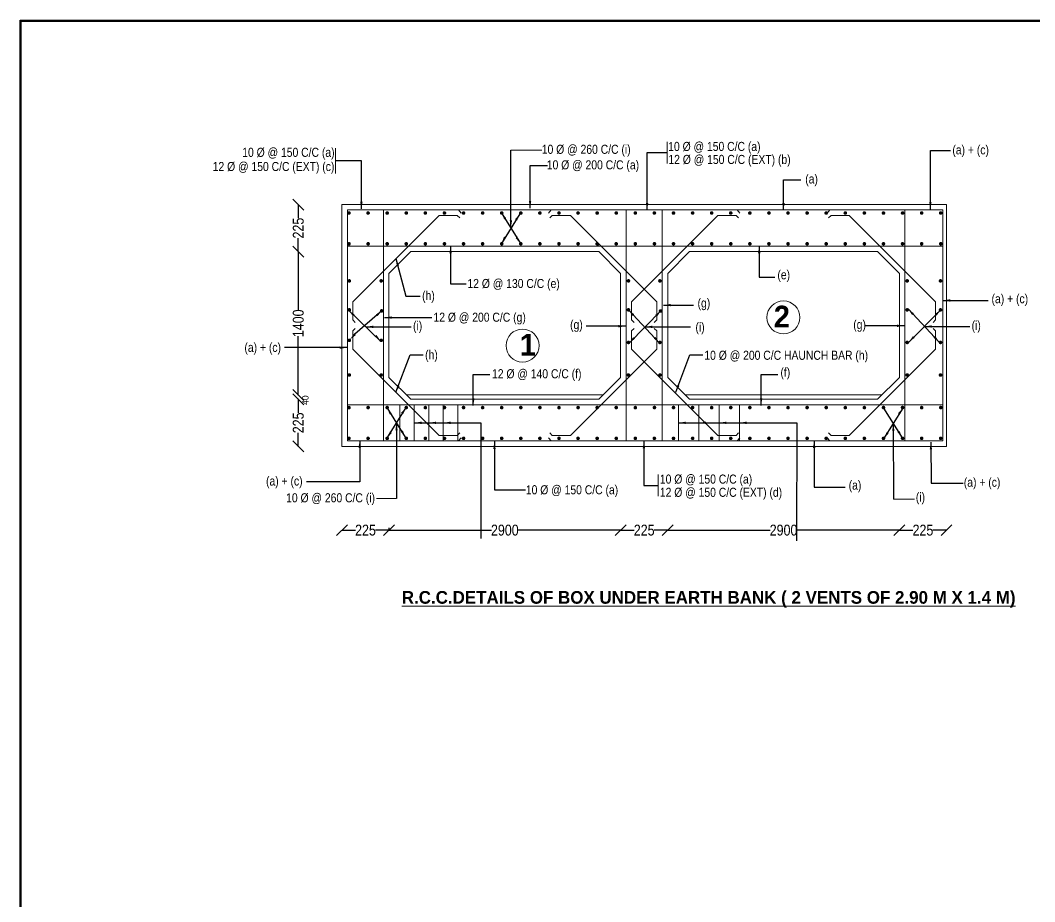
# Model space of a CAD drawing. Header units: inches. Extents: x -679659 to -168010, y 530056 to 1078123.
# Drawn here: x -242653 to -214630, y 554407 to 578757 of the extents above; entities that cross this region are included whole.
import ezdxf

# ---------------------------------------------------------------- set-up
doc = ezdxf.new("R2010")
doc.units = ezdxf.units.IN
doc.header["$LTSCALE"] = 1000
doc.header["$MEASUREMENT"] = 0
doc.layers.add('abutment', color=6, linetype='Continuous')
doc.layers.add('STEEL', color=5, linetype='Continuous')
doc.styles.add('ARIAL NARROW', font='ARIALN.TTF')
doc.styles.add('CITYBLUEPR', font='cityb___.ttf')
doc.dimstyles.new('STANDARD$0', dxfattribs={"dimscale": 88.888889, "dimtxt": 0.02, "dimasz": 0.02, "dimexe": 0.05, "dimexo": 0.1, "dimgap": 0.002, "dimtad": 2, "dimdec": 0, "dimzin": 1, "dimdsep": 46, "dimtxsty": 'Standard', "dimblk": 'OBLIQUE', "dimcen": 0.09, "dimadec": 0, "dimazin": 0, "dimtfac": 1, "dimtdec": 4, "dimtofl": 0, "dimtmove": 0, "dimatfit": 3, "dimfxl": 1, "dimtolj": 1, "dimtzin": 1, "dimarcsym": 0})
doc.dimstyles.new('STANDARD$7', dxfattribs={"dimtxt": 2, "dimasz": 2, "dimexe": 1.25, "dimexo": 0.625, "dimtad": 1, "dimdec": 0, "dimlfac": 0.5, "dimdsep": 46, "dimtxsty": 'Standard', "dimblk": 'OBLIQUE', "dimcen": 2.5, "dimadec": 0, "dimazin": 0, "dimtfac": 1, "dimtdec": 0, "dimtmove": 0, "dimatfit": 3, "dimfxl": 1, "dimtolj": 1, "dimtzin": 0, "dimarcsym": 0})

# ---------------------------------------------------------------- blocks, each defined once
blk = doc.blocks.new('_Oblique')
at = {"color": 0, "linetype": 'ByBlock', "lineweight": -2}
blk.add_line((-0.5, -0.5), (0.5, 0.5), dxfattribs=at)
blk = doc.blocks.new('*D96')
at = {"layer": 'Defpoints', "color": 0, "transparency": 16777216}
for p in [(-218368, 564671, 3), (-217068, 564671, 1994), (-217068, 564671)]:
    blk.add_point(p, dxfattribs=at)
at = {"layer": 'STEEL', "color": 0, "lineweight": -2, "transparency": 16777216}
for p, q in [((-218368, 564672), (-218368, 564672)), ((-217068, 564672), (-217068, 564672)), ((-218368, 564671), (-217994, 564671)), ((-217068, 564671), (-217443, 564671))]:
    blk.add_line(p, q, dxfattribs=at)
at = {"layer": 'STEEL', "color": 0, "lineweight": -2, "transparency": 16777216, "xscale": 300, "yscale": 300, "zscale": 300, "rotation": 180}
blk.add_blockref('_Oblique', (-218368, 564671), dxfattribs=at)
at = {"layer": 'STEEL', "color": 0, "lineweight": -2, "transparency": 16777216, "xscale": 300, "yscale": 300, "zscale": 300}
blk.add_blockref('_Oblique', (-217068, 564671), dxfattribs=at)
at = {"layer": 'STEEL', "color": 0, "lineweight": 9, "transparency": 16777216, "insert": (-217718, 564671), "char_height": 300, "attachment_point": 5, "style": 'ARIAL NARROW'}
blk.add_mtext('\\A1;225', dxfattribs=at)
blk = doc.blocks.new('*D97')
at = {"layer": 'Defpoints', "color": 0, "transparency": 16777216}
for p in [(-224768, 564688, -62), (-218368, 564688, 1880), (-218368, 564671)]:
    blk.add_point(p, dxfattribs=at)
at = {"layer": 'STEEL', "color": 0, "lineweight": -2, "transparency": 16777216}
for p, q in [((-224768, 564688), (-224768, 564670)), ((-218368, 564688), (-218368, 564670)), ((-224768, 564671), (-221938, 564671)), ((-218368, 564671), (-221199, 564671))]:
    blk.add_line(p, q, dxfattribs=at)
at = {"layer": 'STEEL', "color": 0, "lineweight": -2, "transparency": 16777216, "xscale": 300, "yscale": 300, "zscale": 300, "rotation": 180}
blk.add_blockref('_Oblique', (-224768, 564671), dxfattribs=at)
at = {"layer": 'STEEL', "color": 0, "lineweight": -2, "transparency": 16777216, "xscale": 300, "yscale": 300, "zscale": 300}
blk.add_blockref('_Oblique', (-218368, 564671), dxfattribs=at)
at = {"layer": 'STEEL', "color": 0, "lineweight": 9, "transparency": 16777216, "insert": (-221568, 564671), "char_height": 300, "attachment_point": 5, "style": 'ARIAL NARROW'}
blk.add_mtext('\\A1;2900', dxfattribs=at)
blk = doc.blocks.new('*D98')
at = {"layer": 'Defpoints', "color": 0, "transparency": 16777216}
for p in [(-226068, 564671), (-224768, 564671), (-224768, 564671)]:
    blk.add_point(p, dxfattribs=at)
at = {"layer": 'STEEL', "color": 0, "lineweight": -2, "transparency": 16777216}
for p, q in [((-226068, 564672), (-226068, 564672)), ((-224768, 564672), (-224768, 564672)), ((-226068, 564671), (-225694, 564671)), ((-224768, 564671), (-225143, 564671))]:
    blk.add_line(p, q, dxfattribs=at)
at = {"layer": 'STEEL', "color": 0, "lineweight": -2, "transparency": 16777216, "xscale": 300, "yscale": 300, "zscale": 300, "rotation": 180}
blk.add_blockref('_Oblique', (-226068, 564671), dxfattribs=at)
at = {"layer": 'STEEL', "color": 0, "lineweight": -2, "transparency": 16777216, "xscale": 300, "yscale": 300, "zscale": 300}
blk.add_blockref('_Oblique', (-224768, 564671), dxfattribs=at)
at = {"layer": 'STEEL', "color": 0, "lineweight": 9, "transparency": 16777216, "insert": (-225418, 564671), "char_height": 300, "attachment_point": 5, "style": 'ARIAL NARROW'}
blk.add_mtext('\\A1;225', dxfattribs=at)
blk = doc.blocks.new('*D99')
at = {"layer": 'Defpoints', "color": 0, "transparency": 16777216}
for p in [(-232468, 564688), (-226068, 564688), (-226068, 564671)]:
    blk.add_point(p, dxfattribs=at)
at = {"layer": 'STEEL', "color": 0, "lineweight": -2, "transparency": 16777216}
for p, q in [((-232468, 564688), (-232468, 564670)), ((-226068, 564688), (-226068, 564670)), ((-232468, 564671), (-229638, 564671)), ((-226068, 564671), (-228899, 564671))]:
    blk.add_line(p, q, dxfattribs=at)
at = {"layer": 'STEEL', "color": 0, "lineweight": -2, "transparency": 16777216, "xscale": 300, "yscale": 300, "zscale": 300, "rotation": 180}
blk.add_blockref('_Oblique', (-232468, 564671), dxfattribs=at)
at = {"layer": 'STEEL', "color": 0, "lineweight": -2, "transparency": 16777216, "xscale": 300, "yscale": 300, "zscale": 300}
blk.add_blockref('_Oblique', (-226068, 564671), dxfattribs=at)
at = {"layer": 'STEEL', "color": 0, "lineweight": 9, "transparency": 16777216, "insert": (-229268, 564671), "char_height": 300, "attachment_point": 5, "style": 'ARIAL NARROW'}
blk.add_mtext('\\A1;2900', dxfattribs=at)
blk = doc.blocks.new('*D100')
at = {"layer": 'Defpoints', "color": 0, "transparency": 16777216}
for p in [(-232468, 564741, 1880), (-233766, 564671, 1880), (-232468, 564671)]:
    blk.add_point(p, dxfattribs=at)
at = {"layer": 'STEEL', "color": 0, "lineweight": -2, "transparency": 16777216}
for p, q in [((-233766, 564672), (-233766, 564672)), ((-232468, 564740), (-232468, 564670)), ((-233766, 564671), (-233393, 564671)), ((-232468, 564671), (-232842, 564671))]:
    blk.add_line(p, q, dxfattribs=at)
at = {"layer": 'STEEL', "color": 0, "lineweight": -2, "transparency": 16777216, "xscale": 300, "yscale": 300, "zscale": 300, "rotation": 180}
blk.add_blockref('_Oblique', (-233766, 564671), dxfattribs=at)
at = {"layer": 'STEEL', "color": 0, "lineweight": -2, "transparency": 16777216, "xscale": 300, "yscale": 300, "zscale": 300}
blk.add_blockref('_Oblique', (-232468, 564671), dxfattribs=at)
at = {"layer": 'STEEL', "color": 0, "lineweight": 9, "transparency": 16777216, "insert": (-233117, 564671), "char_height": 300, "attachment_point": 5, "style": 'ARIAL NARROW'}
blk.add_mtext('\\A1;225', dxfattribs=at)
blk = doc.blocks.new('*D101')
at = {"layer": 'Defpoints', "color": 0, "transparency": 16777216}
for p in [(-234966, 568286), (-234973, 566986), (-234966, 566986)]:
    blk.add_point(p, dxfattribs=at)
at = {"layer": 'STEEL', "color": 0, "lineweight": -2, "transparency": 16777216}
for p, q in [((-234967, 568286), (-234974, 568286)), ((-234973, 568286), (-234973, 567912)), ((-234973, 566986), (-234973, 567361)), ((-234967, 566986), (-234974, 566986))]:
    blk.add_line(p, q, dxfattribs=at)
at = {"layer": 'STEEL', "color": 0, "lineweight": -2, "transparency": 16777216, "xscale": 300, "yscale": 300, "zscale": 300}
for p, rotation in [((-234973, 568286), 90), ((-234973, 566986), 270)]:
    blk.add_blockref('_Oblique', p, dxfattribs=dict(at, rotation=rotation))
at = {"layer": 'STEEL', "color": 0, "lineweight": 9, "transparency": 16777216, "insert": (-234973, 567636), "char_height": 300, "attachment_point": 5, "rotation": 90, "style": 'ARIAL NARROW'}
blk.add_mtext('\\A1;225', dxfattribs=at)
blk = doc.blocks.new('*D102')
at = {"layer": 'Defpoints', "color": 0, "transparency": 16777216}
for p in [(-234985, 572366), (-234985, 568406), (-234973, 568406)]:
    blk.add_point(p, dxfattribs=at)
at = {"layer": 'STEEL', "color": 0, "lineweight": -2, "transparency": 16777216}
for p, q in [((-234985, 572366), (-234972, 572366)), ((-234973, 572366), (-234973, 570742)), ((-234973, 568406), (-234973, 570030)), ((-234985, 568406), (-234972, 568406))]:
    blk.add_line(p, q, dxfattribs=at)
at = {"layer": 'STEEL', "color": 0, "lineweight": -2, "transparency": 16777216, "xscale": 300, "yscale": 300, "zscale": 300}
for p, rotation in [((-234973, 572366), 90), ((-234973, 568406), 270)]:
    blk.add_blockref('_Oblique', p, dxfattribs=dict(at, rotation=rotation))
at = {"layer": 'STEEL', "color": 0, "lineweight": 9, "transparency": 16777216, "insert": (-234973, 570386), "char_height": 300, "attachment_point": 5, "rotation": 90, "style": 'ARIAL NARROW'}
blk.add_mtext('\\A1;1400', dxfattribs=at)
blk = doc.blocks.new('*D103')
at = {"layer": 'Defpoints', "color": 0, "transparency": 16777216}
for p in [(-234985, 573666), (-234985, 572366), (-234973, 572366)]:
    blk.add_point(p, dxfattribs=at)
at = {"layer": 'STEEL', "color": 0, "lineweight": -2, "transparency": 16777216}
for p, q in [((-234985, 573666), (-234972, 573666)), ((-234973, 573666), (-234973, 573292)), ((-234973, 572366), (-234973, 572741)), ((-234985, 572366), (-234972, 572366))]:
    blk.add_line(p, q, dxfattribs=at)
at = {"layer": 'STEEL', "color": 0, "lineweight": -2, "transparency": 16777216, "xscale": 300, "yscale": 300, "zscale": 300}
for p, rotation in [((-234973, 573666), 90), ((-234973, 572366), 270)]:
    blk.add_blockref('_Oblique', p, dxfattribs=dict(at, rotation=rotation))
at = {"layer": 'STEEL', "color": 0, "lineweight": 9, "transparency": 16777216, "insert": (-234973, 573016), "char_height": 300, "attachment_point": 5, "rotation": 90, "style": 'ARIAL NARROW'}
blk.add_mtext('\\A1;225', dxfattribs=at)

msp = doc.modelspace()

# ---------------------------------------------------------------- linework, layer by layer
at = {"color": 0, "linetype": 'ByBlock', "lineweight": 9}
for p, q in [((-242633.4, 578737.2), (-168030, 578737.2)), ((-242633.4, 578737.2), (-242633.4, 530076)), ((-233107.8, 578737.2), (-168030, 578737.2)), ((-224780.6, 574801.4), (-224780.6, 575401.4)), ((-233943.7, 574528.4), (-233943.7, 575228.4)), ((-225031.6, 565609), (-225031.6, 566209))]:
    msp.add_line(p, q, dxfattribs=at)
at = {"layer": 'abutment', "color": 0, "lineweight": 9}
for p, q in [((-229097.8, 575166.9, 5641.2), (-228243.6, 575166.9, 5641.2)), ((-233768.5, 573666.4), (-217068.5, 573666.4)), ((-233768.5, 573666.4), (-233768.5, 566986.4)), ((-217068.5, 573666.4), (-217068.5, 566986.4)), ((-233618.5, 573516.4), (-217169.7, 573516.4)), ((-233618.5, 573516.4), (-233618.5, 567136.4)), ((-232618.5, 573516.4), (-232618.5, 567136.4)), ((-230548.4, 573516.4), (-230474.8, 573431.4)), ((-227988.5, 573516.4), (-228062.1, 573431.4)), ((-225918.5, 573516.4), (-225918.5, 567136.4)), ((-224918.5, 573516.4), (-224918.5, 567136.4)), ((-222848.5, 573516.4), (-222774.9, 573431.4)), ((-220288.5, 573516.4), (-220362.1, 573431.4)), ((-218218.5, 573516.4), (-218218.5, 567136.4)), ((-217169.7, 573516.4), (-217169.7, 567136.4)), ((-226718.5, 572516.4), (-226662.4, 572572.5)), ((-233618.5, 572516.4), (-217169.7, 572516.4)), ((-232468.5, 571766.4), (-231868.5, 572366.4)), ((-231868.5, 572366.4), (-226668.5, 572366.4)), ((-226668.5, 572366.4), (-226068.5, 571766.4)), ((-224168.5, 572366.4), (-224768.5, 571766.4)), ((-224168.5, 572366.4), (-218968.5, 572366.4)), ((-218968.5, 572366.4), (-218368.5, 571766.4)), ((-232468.5, 571766.4), (-232468.5, 568886.4)), ((-226068.5, 571766.4), (-226068.5, 568886.4)), ((-224768.5, 571766.4), (-224768.5, 568886.4)), ((-218368.5, 571766.4), (-218368.5, 568886.4)), ((-232468.5, 568886.4), (-231868.5, 568286.4)), ((-226668.5, 568286.4), (-226068.5, 568886.4)), ((-224768.5, 568886.4), (-224168.5, 568286.4)), ((-218968.5, 568286.4), (-218368.5, 568886.4)), ((-226548.5, 568406.4), (-231988.5, 568406.4)), ((-218848.5, 568406.4), (-224288.5, 568406.4)), ((-217169.7, 568136.4), (-233618.5, 568136.4)), ((-232168.5, 568136.4), (-232168.5, 567136.4)), ((-226668.5, 568286.4), (-231868.5, 568286.4)), ((-231768.5, 568136.4), (-231768.5, 567136.4)), ((-231368.5, 568136.4), (-231368.5, 567136.4)), ((-230968.5, 568136.4), (-230968.5, 567136.4)), ((-230568.5, 568136.4), (-230568.5, 567136.4)), ((-224468.5, 567136.4), (-224468.5, 568136.4)), ((-218968.5, 568286.4), (-224168.5, 568286.4)), ((-223908.5, 567136.4), (-223908.5, 568136.4)), ((-223348.5, 567136.4), (-223348.5, 568136.4)), ((-222788.5, 567136.4), (-222788.5, 568136.4)), ((-230548.5, 567136.4), (-230474.9, 567221.5)), ((-227988.5, 567136.4), (-228062.1, 567221.5)), ((-222848.5, 567136.4), (-222774.9, 567221.5)), ((-220288.5, 567136.4), (-220362.1, 567221.5)), ((-217068.5, 566986.4), (-233768.5, 566986.4)), ((-217169.7, 567136.4), (-233618.5, 567136.4)), ((-232257.9, 565543.8, 3760.8), (-232812.3, 565543.8, 3760.8)), ((-218533.6, 565529.4, 3760.8), (-217953.9, 565529.4, 3760.8))]:
    msp.add_line(p, q, dxfattribs=at)
at = {"layer": 'abutment', "color": 0, "lineweight": 9, "const_width": 49.3, "elevation": 1880.4}
for points in [[(-233597.6, 573432.6, 1), (-233547.3, 573432.6, 1)], [(-233070.3, 573432.6, 1), (-233020, 573432.6, 1)], [(-232543, 573432.6, 1), (-232492.7, 573432.6, 1)], [(-232015.7, 573432.6, 1), (-231965.4, 573432.6, 1)], [(-231488.4, 573432.6, 1), (-231438.1, 573432.6, 1)], [(-230961.1, 573432.6, 1), (-230910.8, 573432.6, 1)], [(-230433.8, 573432.6, 1), (-230383.5, 573432.6, 1)], [(-229906.5, 573432.6, 1), (-229856.2, 573432.6, 1)], [(-229379.2, 573432.6, 1), (-229328.9, 573432.6, 1)], [(-228851.9, 573432.6, 1), (-228801.6, 573432.6, 1)], [(-228324.6, 573432.6, 1), (-228274.3, 573432.6, 1)], [(-227797.3, 573432.6, 1), (-227747, 573432.6, 1)], [(-227270, 573432.6, 1), (-227219.7, 573432.6, 1)], [(-226742.7, 573432.6, 1), (-226692.4, 573432.6, 1)], [(-226215.4, 573432.6, 1), (-226165.1, 573432.6, 1)], [(-225688.1, 573432.6, 1), (-225637.8, 573432.6, 1)], [(-225160.8, 573432.6, 1), (-225110.5, 573432.6, 1)], [(-224633.5, 573432.6, 1), (-224583.2, 573432.6, 1)], [(-224106.2, 573432.6, 1), (-224055.9, 573432.6, 1)], [(-223578.9, 573432.6, 1), (-223528.6, 573432.6, 1)], [(-223051.6, 573432.6, 1), (-223001.3, 573432.6, 1)], [(-222524.3, 573432.6, 1), (-222474, 573432.6, 1)], [(-221997, 573432.6, 1), (-221946.7, 573432.6, 1)], [(-221469.7, 573432.6, 1), (-221419.4, 573432.6, 1)], [(-220942.4, 573432.6, 1), (-220892.1, 573432.6, 1)], [(-220415.1, 573432.6, 1), (-220364.8, 573432.6, 1)], [(-219887.8, 573432.6, 1), (-219837.5, 573432.6, 1)], [(-219360.5, 573432.6, 1), (-219310.2, 573432.6, 1)], [(-218833.2, 573432.6, 1), (-218782.9, 573432.6, 1)], [(-218305.9, 573432.6, 1), (-218255.6, 573432.6, 1)], [(-217778.6, 573432.6, 1), (-217728.3, 573432.6, 1)], [(-217251.3, 573432.6, 1), (-217201, 573432.6, 1)], [(-233597.6, 572582.6, 1), (-233547.3, 572582.6, 1)], [(-233070.3, 572582.6, 1), (-233020, 572582.6, 1)], [(-232543, 572582.6, 1), (-232492.7, 572582.6, 1)], [(-232015.7, 572582.6, 1), (-231965.4, 572582.6, 1)], [(-231488.4, 572582.6, 1), (-231438.1, 572582.6, 1)], [(-230961.1, 572582.6, 1), (-230910.8, 572582.6, 1)], [(-230433.8, 572582.6, 1), (-230383.5, 572582.6, 1)], [(-229906.5, 572582.6, 1), (-229856.2, 572582.6, 1)], [(-229379.2, 572582.6, 1), (-229328.9, 572582.6, 1)], [(-228851.9, 572582.6, 1), (-228801.6, 572582.6, 1)], [(-228324.6, 572582.6, 1), (-228274.3, 572582.6, 1)], [(-227797.3, 572582.6, 1), (-227747, 572582.6, 1)], [(-227270, 572582.6, 1), (-227219.7, 572582.6, 1)], [(-226742.7, 572582.6, 1), (-226692.4, 572582.6, 1)], [(-226215.4, 572582.6, 1), (-226165.1, 572582.6, 1)], [(-225688.1, 572582.6, 1), (-225637.8, 572582.6, 1)], [(-225160.8, 572582.6, 1), (-225110.5, 572582.6, 1)], [(-224633.5, 572582.6, 1), (-224583.2, 572582.6, 1)], [(-224106.2, 572582.6, 1), (-224055.9, 572582.6, 1)], [(-223578.9, 572582.6, 1), (-223528.6, 572582.6, 1)], [(-223051.6, 572582.6, 1), (-223001.3, 572582.6, 1)], [(-222524.3, 572582.6, 1), (-222474, 572582.6, 1)], [(-221997, 572582.6, 1), (-221946.7, 572582.6, 1)], [(-221469.7, 572582.6, 1), (-221419.4, 572582.6, 1)], [(-220942.4, 572582.6, 1), (-220892.1, 572582.6, 1)], [(-220415.1, 572582.6, 1), (-220364.8, 572582.6, 1)], [(-219887.8, 572582.6, 1), (-219837.5, 572582.6, 1)], [(-219360.5, 572582.6, 1), (-219310.2, 572582.6, 1)], [(-218833.2, 572582.6, 1), (-218782.9, 572582.6, 1)], [(-218305.9, 572582.6, 1), (-218255.6, 572582.6, 1)], [(-217778.6, 572582.6, 1), (-217728.3, 572582.6, 1)], [(-217251.3, 572582.6, 1), (-217201, 572582.6, 1)], [(-233588.9, 571557.6, 1), (-233538.6, 571557.6, 1)], [(-232708.1, 571557.6, 1), (-232657.9, 571557.6, 1)], [(-225877.9, 571557.6, 1), (-225827.6, 571557.6, 1)], [(-225008.1, 571557.6, 1), (-224957.9, 571557.6, 1)], [(-218177.9, 571557.6, 1), (-218127.6, 571557.6, 1)], [(-217257.7, 571557.6, 1), (-217207.5, 571557.6, 1)], [(-233588.9, 570757.6, 1), (-233538.6, 570757.6, 1)], [(-232696, 570729.4, 1), (-232645.7, 570729.4, 1)], [(-225877.9, 570757.6, 1), (-225827.6, 570757.6, 1)], [(-224991.2, 570726.7, 1), (-224941, 570726.7, 1)], [(-218177.9, 570757.6, 1), (-218127.6, 570757.6, 1)], [(-217257.7, 570757.6, 1), (-217207.5, 570757.6, 1)], [(-233588.9, 569915.3, 1), (-233538.6, 569915.3, 1)], [(-232708.1, 569915.3, 1), (-232657.9, 569915.3, 1)], [(-225877.9, 569857.6, 1), (-225827.6, 569857.6, 1)], [(-225008.1, 569857.6, 1), (-224957.9, 569857.6, 1)], [(-218177.9, 569857.6, 1), (-218127.6, 569857.6, 1)], [(-217257.7, 569857.6, 1), (-217207.5, 569857.6, 1)], [(-233588.9, 568957.6, 1), (-233538.6, 568957.6, 1)], [(-232708.1, 568957.6, 1), (-232657.9, 568957.6, 1)], [(-225877.9, 568957.6, 1), (-225827.6, 568957.6, 1)], [(-225008.1, 568957.6, 1), (-224957.9, 568957.6, 1)], [(-218177.9, 568957.6, 1), (-218127.6, 568957.6, 1)], [(-217257.7, 568957.6, 1), (-217207.5, 568957.6, 1)], [(-233597.6, 568057.6, 1), (-233547.3, 568057.6, 1)], [(-233070.3, 568057.6, 1), (-233020, 568057.6, 1)], [(-232543, 568057.6, 1), (-232492.7, 568057.6, 1)], [(-232015.7, 568057.6, 1), (-231965.4, 568057.6, 1)], [(-231488.4, 568057.6, 1), (-231438.1, 568057.6, 1)], [(-230961.1, 568057.6, 1), (-230910.8, 568057.6, 1)], [(-230433.8, 568057.6, 1), (-230383.5, 568057.6, 1)], [(-229906.5, 568057.6, 1), (-229856.2, 568057.6, 1)], [(-229379.2, 568057.6, 1), (-229328.9, 568057.6, 1)], [(-228851.9, 568057.6, 1), (-228801.6, 568057.6, 1)], [(-228324.6, 568057.6, 1), (-228274.3, 568057.6, 1)], [(-227797.3, 568057.6, 1), (-227747, 568057.6, 1)], [(-227270, 568057.6, 1), (-227219.7, 568057.6, 1)], [(-226742.7, 568057.6, 1), (-226692.4, 568057.6, 1)], [(-226215.4, 568057.6, 1), (-226165.1, 568057.6, 1)], [(-225688.1, 568057.6, 1), (-225637.8, 568057.6, 1)], [(-225160.8, 568057.6, 1), (-225110.5, 568057.6, 1)], [(-224633.5, 568057.6, 1), (-224583.2, 568057.6, 1)], [(-224106.2, 568057.6, 1), (-224055.9, 568057.6, 1)], [(-223578.9, 568057.6, 1), (-223528.6, 568057.6, 1)], [(-223051.6, 568057.6, 1), (-223001.3, 568057.6, 1)], [(-222524.3, 568057.6, 1), (-222474, 568057.6, 1)], [(-221997, 568057.6, 1), (-221946.7, 568057.6, 1)], [(-221469.7, 568057.6, 1), (-221419.4, 568057.6, 1)], [(-220942.4, 568057.6, 1), (-220892.1, 568057.6, 1)], [(-220415.1, 568057.6, 1), (-220364.8, 568057.6, 1)], [(-219887.8, 568057.6, 1), (-219837.5, 568057.6, 1)], [(-219360.5, 568057.6, 1), (-219310.2, 568057.6, 1)], [(-218833.2, 568057.6, 1), (-218782.9, 568057.6, 1)], [(-218305.9, 568057.6, 1), (-218255.6, 568057.6, 1)], [(-217778.6, 568057.6, 1), (-217728.3, 568057.6, 1)], [(-217251.3, 568057.6, 1), (-217201, 568057.6, 1)], [(-233597.6, 567207.6, 1), (-233547.3, 567207.6, 1)], [(-233070.3, 567207.6, 1), (-233020, 567207.6, 1)], [(-232543, 567207.6, 1), (-232492.7, 567207.6, 1)], [(-232015.7, 567207.6, 1), (-231965.4, 567207.6, 1)], [(-231488.4, 567207.6, 1), (-231438.1, 567207.6, 1)], [(-230961.1, 567207.6, 1), (-230910.8, 567207.6, 1)], [(-230433.8, 567207.6, 1), (-230383.5, 567207.6, 1)], [(-229906.5, 567207.6, 1), (-229856.2, 567207.6, 1)], [(-229379.2, 567207.6, 1), (-229328.9, 567207.6, 1)], [(-228851.9, 567207.6, 1), (-228801.6, 567207.6, 1)], [(-228324.6, 567207.6, 1), (-228274.3, 567207.6, 1)], [(-227797.3, 567207.6, 1), (-227747, 567207.6, 1)], [(-227270, 567207.6, 1), (-227219.7, 567207.6, 1)], [(-226742.7, 567207.6, 1), (-226692.4, 567207.6, 1)], [(-226215.4, 567207.6, 1), (-226165.1, 567207.6, 1)], [(-225688.1, 567207.6, 1), (-225637.8, 567207.6, 1)], [(-225160.8, 567207.6, 1), (-225110.5, 567207.6, 1)], [(-224633.5, 567207.6, 1), (-224583.2, 567207.6, 1)], [(-224106.2, 567207.6, 1), (-224055.9, 567207.6, 1)], [(-223578.9, 567207.6, 1), (-223528.6, 567207.6, 1)], [(-223051.6, 567207.6, 1), (-223001.3, 567207.6, 1)], [(-222524.3, 567207.6, 1), (-222474, 567207.6, 1)], [(-221997, 567207.6, 1), (-221946.7, 567207.6, 1)], [(-221469.7, 567207.6, 1), (-221419.4, 567207.6, 1)], [(-220942.4, 567207.6, 1), (-220892.1, 567207.6, 1)], [(-220415.1, 567207.6, 1), (-220364.8, 567207.6, 1)], [(-219887.8, 567207.6, 1), (-219837.5, 567207.6, 1)], [(-219360.5, 567207.6, 1), (-219310.2, 567207.6, 1)], [(-218833.2, 567207.6, 1), (-218782.9, 567207.6, 1)], [(-218305.9, 567207.6, 1), (-218255.6, 567207.6, 1)], [(-217778.6, 567207.6, 1), (-217728.3, 567207.6, 1)], [(-217251.3, 567207.6, 1), (-217201, 567207.6, 1)]]:
    msp.add_lwpolyline(points, format="xyb", close=True, dxfattribs=at)
at = {"layer": 'abutment', "color": 0, "lineweight": 9}
for points in [[(-233398, 570407.6), (-233468.5, 570478.6), (-233468.5, 570978.6), (-231080.6, 573366.4), (-230580.6, 573366.4), (-230510.2, 573295.4)], [(-225138.9, 570407.6), (-225068.5, 570478.6), (-225068.5, 570978.6), (-227456.3, 573366.4), (-227956.3, 573366.4), (-228026.8, 573295.4)], [(-225698, 570407.6), (-225768.5, 570478.6), (-225768.5, 570978.6), (-223380.6, 573366.4), (-222880.6, 573366.4), (-222810.2, 573295.4)], [(-217438.9, 570407.6), (-217368.5, 570478.6), (-217368.5, 570978.6), (-219756.3, 573366.4), (-220256.3, 573366.4), (-220326.8, 573295.4)], [(-233398, 570245.3), (-233468.5, 570174.3), (-233468.5, 569674.3), (-231080.6, 567286.4), (-230580.6, 567286.4), (-230510.2, 567357.4)], [(-225138.9, 570245.3), (-225068.5, 570174.3), (-225068.5, 569674.3), (-227456.3, 567286.4), (-227956.3, 567286.4), (-228026.8, 567357.4)], [(-225698, 570245.3), (-225768.5, 570174.3), (-225768.5, 569674.3), (-223380.6, 567286.4), (-222880.6, 567286.4), (-222810.2, 567357.4)], [(-217438.9, 570245.3), (-217368.5, 570174.3), (-217368.5, 569674.3), (-219756.3, 567286.4), (-220256.3, 567286.4), (-220326.8, 567357.4)]]:
    msp.add_lwpolyline(points, dxfattribs=at)
for centre in [(-221571.6, 570548.8, 1880.4), (-228778.6, 569769, 1880.4)]:
    msp.add_circle(centre, 455.3, dxfattribs=at)
for points in [[(-229231.7, 572752.9, 3760.8), (-229357.8, 572594.2, 3760.8), (-229290, 572785.2, 3760.8)], [(-228918.6, 572776.8, 3760.8), (-228830.5, 572594.2, 3760.8), (-228973, 572738.4, 3760.8)], [(-233383.2, 570059.2, 1880.4), (-233546.5, 569939, 1880.4), (-233431, 570105.6, 1880.4)], [(-232814.4, 570065.6, 1880.4), (-232701.9, 569897, 1880.4), (-232863, 570020, 1880.4)], [(-225672.3, 569959.5, 1880.4), (-225835.6, 569839.3, 1880.4), (-225720.1, 570006, 1880.4)], [(-225103.5, 570008, 1880.4), (-224990.9, 569839.3, 1880.4), (-225152.1, 569962.4, 1880.4)], [(-217947.1, 569984.7, 1880.4), (-218110.4, 569864.5, 1880.4), (-217994.9, 570031.1, 1880.4)], [(-217378.3, 570033.1, 1880.4), (-217265.8, 569864.5, 1880.4), (-217426.9, 569987.5, 1880.4)], [(-232391.7, 567898.9, 1880.4), (-232517.8, 568057.6, 1880.4), (-232450, 567866.6, 1880.4)], [(-232078.6, 567875, 1880.4), (-231990.5, 568057.6, 1880.4), (-232133.1, 567913.4, 1880.4)], [(-218354.4, 567860.6, 1880.4), (-218266.3, 568043.2, 1880.4), (-218408.8, 567899, 1880.4)]]:
    msp.add_solid(points, dxfattribs=at)
at = {"layer": 'STEEL', "color": 0}
for points in [[(-242653.4, 578757.2), (-168010, 578757.2), (-168010, 530056), (-242653.4, 530056)], [(-242633.4, 578737.2), (-168030, 578737.2), (-168030, 530076), (-242633.4, 530076)]]:
    msp.add_lwpolyline(points, close=True, dxfattribs=at)

# ---------------------------------------------------------------- texts
at = {"layer": 'abutment', "color": 0, "lineweight": 9}
for s, height, style, p in [('10 %%c @ 260 C/C (i)', 250, 'ARIAL NARROW', (-228247.4, 575068.7)), ('10 %%C @ 150 C/C (a)', 250, 'ARIAL NARROW', (-224754.6, 575146.9)), ('10 %%C @ 150 C/C (a)', 250, 'ARIAL NARROW', (-236522.1, 574984.7)), ('12 %%C @ 150 C/C (EXT) (b)', 250, 'ARIAL NARROW', (-224750, 574787.9)), ('(a) + (c)', 250, 'ARIAL NARROW', (-216905, 575053.3)), ('12 %%C @ 150 C/C (EXT) (c)', 250, 'ARIAL NARROW', (-237338.5, 574592.7)), ('10 %%c @ 200 C/C (a)', 250, 'ARIAL NARROW', (-228109.1, 574638.7)), ('(a)', 250, 'ARIAL NARROW', (-220968.7, 574249)), ('(e) ', 250, 'ARIAL NARROW', (-221737.7, 571603)), ('12 %%C @ 130 C/C (e)', 250, 'ARIAL NARROW', (-230300.6, 571361.1)), ('(h)', 250, 'ARIAL NARROW', (-231553.2, 571026.5)), ('(a) + (c)', 250, 'ARIAL NARROW', (-215822.1, 570940.4)), ('(g)', 250, 'ARIAL NARROW', (-223943.2, 570823.6)), ('2', 600, 'CITYBLUEPR', (-221837.6, 570272.7, 1880.4)), ('12 %%C @ 200 C/C (g)', 250, 'ARIAL NARROW', (-231238.7, 570429.8)), ('(i)', 250, 'ARIAL NARROW', (-231803.8, 570193.4)), ('(g)', 250, 'ARIAL NARROW', (-227465.2, 570225.5)), ('(i)', 250, 'ARIAL NARROW', (-224001.5, 570156.9)), ('(g)', 250, 'ARIAL NARROW', (-219642.1, 570227.6)), ('(i)', 250, 'ARIAL NARROW', (-216373.2, 570201.6)), ('1', 600, 'CITYBLUEPR', (-228855.6, 569492.8, 1880.4)), ('(a) + (c) ', 250, 'ARIAL NARROW', (-236461.6, 569596.8)), ('(h)', 250, 'ARIAL NARROW', (-231470.2, 569391.9)), ('10 %%c @ 200 C/C HAUNCH BAR (h)', 250, 'ARIAL NARROW', (-223756.5, 569378.5)), ('(f)', 250, 'ARIAL NARROW', (-221653.8, 568909.6)), ('12 %%C @ 140 C/C (f)', 250, 'ARIAL NARROW', (-229621.9, 568867)), ('(a) + (c)', 250, 'ARIAL NARROW', (-235864.8, 565904.4)), ('10 %%C @ 150 C/C (a)', 250, 'ARIAL NARROW', (-224985.1, 565957.7)), ('(a) + (c)', 250, 'ARIAL NARROW', (-216588.6, 565870.9)), ('10 %%C @ 150 C/C (a)', 250, 'ARIAL NARROW', (-228687.2, 565661.6)), ('12 %%C @ 150 C/C (EXT) (d)', 250, 'ARIAL NARROW', (-224985.2, 565592.8)), ('(a)', 250, 'ARIAL NARROW', (-219768.6, 565791)), ('10 %%c @ 260 C/C (i)', 250, 'ARIAL NARROW', (-235309.4, 565440.4)), ('(i)', 250, 'ARIAL NARROW', (-217914.2, 565460)), ('%%UR.C.C.DETAILS OF BOX UNDER EARTH BANK ( 2 VENTS OF 2.90 M X 1.4 M)', 350, 'CITYBLUEPR', (-232114.5, 562638.9))]:
    msp.add_text(s, height=height, dxfattribs=dict(at, style=style)).set_placement(p)
at = {"layer": 'STEEL', "color": 0, "lineweight": 9, "insert": (-234778, 568262.8), "char_height": 177.78, "attachment_point": 5, "rotation": 90}
msp.add_mtext('\\A1;40', dxfattribs=at)

# ---------------------------------------------------------------- dimensions: what is measured, and where the dimension line sits
at = {"layer": 'STEEL', "color": 0, "lineweight": 9}
for base, p1, p2, text, picture, middle in [((-234972.9, 572366.4), (-234985.2, 573666.4), (-234985.2, 572366.4), '225', '*D103', (-234972.9, 573016.4)), ((-234972.9, 568406.4), (-234985.2, 572366.4), (-234985.2, 568406.4), '1400', '*D102', (-234972.9, 570386.4)), ((-234972.9, 566986.4), (-234965.9, 568286.4), (-234965.9, 566986.4), '225', '*D101', (-234972.9, 567636.4))]:
    dim = msp.add_linear_dim(base=base, p1=p1, p2=p2, angle=90, text=text, dimstyle='STANDARD$0', override={"dimscale": 1, "dimtxt": 300, "dimasz": 300, "dimexe": 1.25, "dimexo": 0.625, "dimgap": 0.625, "dimtad": 0, "dimlfac": 0.5, "dimzin": 8, "dimtxsty": 'ARIAL NARROW', "dimcen": 2.5, "dimtdec": 0, "dimtofl": 1, "dimtzin": 0}, dxfattribs=at)
    dim.commit()
    dim.dimension.update_dxf_attribs({"geometry": picture, "text_midpoint": middle})
for base, p1, p2, text, picture, middle in [((-232468.5, 564671), (-233766.1, 564671, 1880.4), (-232468.5, 564740.8, 1880.4), '225', '*D100', (-233117.3, 564671)), ((-226068.5, 564671), (-232468.5, 564688.2), (-226068.5, 564688.2), '2900', '*D99', (-229268.5, 564671)), ((-224768.5, 564671), (-226068.5, 564671), (-224768.5, 564671), '225', '*D98', (-225418.5, 564671)), ((-218368.5, 564671), (-224768.5, 564688.2, -61.6), (-218368.5, 564688.2, 1880.4), '2900', '*D97', (-221568.5, 564671)), ((-217068.5, 564671), (-218368.5, 564671, 2.8), (-217068.5, 564671, 1994.3), '225', '*D96', (-217718.5, 564671))]:
    dim = msp.add_linear_dim(base=base, p1=p1, p2=p2, text=text, dimstyle='STANDARD$0', override={"dimscale": 1, "dimtxt": 300, "dimasz": 300, "dimexe": 1.25, "dimexo": 0.625, "dimgap": 0.625, "dimtad": 0, "dimlfac": 0.5, "dimzin": 8, "dimtxsty": 'ARIAL NARROW', "dimcen": 2.5, "dimtdec": 0, "dimtofl": 1, "dimtzin": 0}, dxfattribs=at)
    dim.commit()
    dim.dimension.update_dxf_attribs({"geometry": picture, "text_midpoint": middle})

# ---------------------------------------------------------------- leaders
at = {"layer": 'abutment', "color": 0, "lineweight": 9}
for points in [[(-229100, 573027, 5641.2), (-229097.8, 575166.9, 5641.2)], [(-225338.1, 573507.1), (-225338.1, 575101.4), (-224780.6, 575101.4)], [(-217511.6, 573540.6), (-217511.6, 575163.8), (-216954.1, 575163.8)], [(-233230.5, 573545.2), (-233230.5, 574878.4), (-233943.7, 574878.4)], [(-228571, 573565.6), (-228571, 574746.3), (-228092.6, 574746.3)], [(-221570.4, 573508.6), (-221570.4, 574347.5), (-221091.9, 574347.5)], [(-229366.2, 573447.6, 5641.2), (-228830.5, 572594.2, 5641.2)], [(-228850.7, 573412.7, 3760.8), (-229357.8, 572594.2, 3760.8)], [(-230767.3, 572518.2), (-230767.3, 571472.5), (-230338.5, 571472.5)], [(-222241.2, 572517.6), (-222241.2, 571660.4), (-221812.3, 571660.4)], [(-232274.5, 572172.5), (-232002.7, 571137.7), (-231607.4, 571137.7)], [(-224882.4, 570888.2), (-224055.1, 570888.2)], [(-217165.1, 571017.3), (-215915.7, 571015.2)], [(-233585.2, 570744.5, 1880.4), (-232701.9, 569897, 1880.4)], [(-232658.4, 570737.5, 1880.4), (-233407.1, 570082.4, 1880.4)], [(-232592.3, 570544.6), (-231280, 570544.6)], [(-225852.8, 570757.6, 1880.4), (-224990.9, 569839.3, 1880.4)], [(-224947.4, 570737.5, 1880.4), (-225835.6, 569839.3, 1880.4)], [(-218127.6, 570782.8, 1880.4), (-217265.8, 569864.5, 1880.4)], [(-217222.3, 570762.7, 1880.4), (-218110.4, 569864.5, 1880.4)], [(-233102.4, 570288.4), (-231853, 570286.3)], [(-225932.8, 570306.3), (-227016.8, 570306.3)], [(-225391.5, 570288.4), (-224142.1, 570286.3)], [(-218233.9, 570316.8), (-219318, 570316.8)], [(-217673, 570298.3), (-216423.6, 570296.1)], [(-233631.3, 569714.3), (-235351.9, 569714.3)], [(-232274.5, 568480.4), (-231882.4, 569510.4), (-231526.8, 569510.4)], [(-224546, 568480.4), (-224153.9, 569510.4), (-223798.3, 569510.4)], [(-230138.7, 568117.2), (-230138.7, 568972.5), (-229682.2, 568972.5)], [(-222187, 568117.2), (-222187, 568972.5), (-221730.6, 568972.5)], [(-232526.2, 567204.2, 3760.8), (-231990.5, 568057.6, 3760.8)], [(-232010.7, 567239, 1880.4), (-232517.8, 568057.6, 1880.4)], [(-218802, 567189.8, 3760.8), (-218266.3, 568043.2, 3760.8)], [(-218286.5, 567224.6, 1880.4), (-218793.6, 568043.2, 1880.4)], [(-232260, 567624.7, 3760.8), (-232257.9, 565543.8, 3760.8)], [(-231768.5, 567636.4), (-229928.5, 567636.4), (-229928.5, 564440.2)], [(-231368.5, 567636.4), (-230968.5, 567636.4)], [(-230968.5, 567636.4), (-230122, 567636.4)], [(-224468.5, 567636.4), (-221204.8, 567636.4), (-221206.2, 564372.8)], [(-223908.5, 567636.4), (-223348.5, 567636.4)], [(-223348.5, 567636.4), (-222788.5, 567636.4)], [(-222788.5, 567636.4), (-222228.5, 567636.4)], [(-218535.8, 567610.3, 3760.8), (-218533.6, 565529.4, 3760.8)], [(-233277.8, 567143.2), (-233277.8, 566002.8), (-234751, 566002.8)], [(-229554.2, 567117.2), (-229554.2, 565782.7), (-228698.4, 565782.7)], [(-225425.5, 567134.9), (-225425.5, 565909), (-225031.6, 565909)], [(-220723.6, 567143.2), (-220723.6, 565860.3), (-219867.7, 565860.3)], [(-217499.5, 567101.2), (-217492.7, 565965.1), (-216606.4, 565965.1)]]:
    msp.add_leader(points, dimstyle='STANDARD$7', override={"dimtxt": 250, "dimasz": 200, "dimexe": 0.18, "dimexo": 0.0625, "dimgap": 30, "dimtad": 0, "dimlfac": 1, "dimzin": 0, "dimcen": 0.0851, "dimtofl": 0}, dxfattribs=at)

doc.saveas('drawing.dxf')
